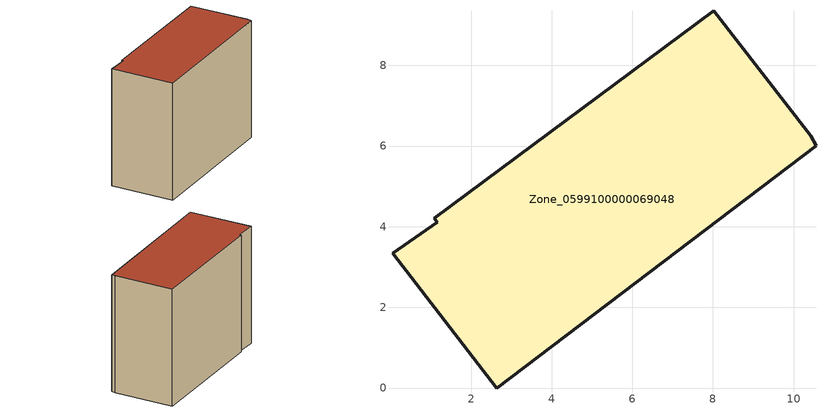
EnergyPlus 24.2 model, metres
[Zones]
Zone_0599100000069048
 floor ground (C_G): 10.43,6.25 10.55,6.01 2.64,0 0.05,3.34 1.16,4.11 1.08,4.21 8.02,9.35 z0
 wall outside (C_F): 1.08,4.21 1.16,4.11 0.05,3.34 2.64,0 10.55,6.01 10.43,6.25 8.02,9.35 1.08,4.21 z0:7.94
 roof outside (C_R): 10.43,6.25 8.02,9.35 1.08,4.21 1.16,4.11 0.05,3.34 2.64,0 10.55,6.01 z7.94
[BUILDING]
Pand.0599100000069048: North Axis=0; Terrain=City; Loads Convergence Tolerance Value=0.04; Temperature Convergence Tolerance Value=0.4; Solar Distribution=FullExterior; Maximum Number of Warmup Days=25; Minimum Number of Warmup Days=1
[Site:Location]
Rotterdam.The.Hague.AP_ZH_NLD Design_Conditions: Latitude=51.96; Longitude=4.45; Time Zone=1; Elevation=-4.5
[SITE:GROUNDTEMPERATURE:BUILDINGSURFACE]
18, 18, 18, 18, 18, 18, 18, 18, 18, 18, 18, 18
[MATERIAL] Thermal Absorptance=0.9; Solar Absorptance=0.7; Visible Absorptance=0.7
Name | Roughness | Thickness | Conductivity | Density | Specific Heat
G.TC.1946 | MediumSmooth | 0.15 | 1 | 540 | 1210
F.TC.1946 | Rough | 0.3 | 0.857143 | 1920 | 840
R.TC.1946 | MediumRough | 0.2 | 0.909091 | 1500 | 1000
[CONSTRUCTION]
C_G: G.TC.1946
C_F: F.TC.1946
C_R: R.TC.1946
[ZONE]
Zone_0599100000069048: Type=1; Multiplier=1; Ceiling Height=Autocalculate; Volume=Autocalculate; Floor Area=autocalculate; Part of Total Floor Area=Yes
[ZONEINFILTRATION:DESIGNFLOWRATE]
Infil_Zone_0599100000069048: Zone or ZoneList or Space or SpaceList=Zone_0599100000069048; Schedule=AlwaysOn; Design Flow Rate Calculation Method=Flow/Area; Flow Rate per Floor Area=0.003; Constant Term Coefficient=1; Temperature Term Coefficient=0; Velocity Term Coefficient=0; Velocity Squared Term Coefficient=0
[HVACTEMPLATE:ZONE:IDEALLOADSAIRSYSTEM]
Zone_0599100000069048: Maximum Heating Supply Air Temperature=50; Minimum Cooling Supply Air Temperature=13; Maximum Heating Supply Air Humidity Ratio=0.0156; Minimum Cooling Supply Air Humidity Ratio=0.0077; Heating Limit=NoLimit; Cooling Limit=NoLimit; Dehumidification Control Type=ConstantSensibleHeatRatio; Cooling Sensible Heat Ratio=0.7; Dehumidification Setpoint=60; Humidification Control Type=None; Humidification Setpoint=30; Outdoor Air Method=None; Outdoor Air Flow Rate per Person=0.00944; Outdoor Air Flow Rate per Zone Floor Area=0; Outdoor Air Flow Rate per Zone=0; Demand Controlled Ventilation Type=None; Outdoor Air Economizer Type=NoEconomizer; Heat Recovery Type=None; Sensible Heat Recovery Effectiveness=0.7; Latent Heat Recovery Effectiveness=0.65
[ZONECONTROL:THERMOSTAT]
ThermostatControl_Zone_0599100000069048: Zone or ZoneList=Zone_0599100000069048; Control Type Schedule=DualSetpointControlType; Control 1=Thermostat_Zone_0599100000069048; Temperature Difference Between Cutout And Setpoint=0
[THERMOSTATSETPOINT:DUALSETPOINT]
Thermostat_Zone_0599100000069048: Heating Setpoint Temperature Schedule=HeatingSetpoint_Zone_0599100000069048; Cooling Setpoint Temperature Schedule=CoolingSetpoint_Zone_0599100000069048
[SCHEDULE:COMPACT]
HeatingSetpoint_Zone_0599100000069048: Through: 12/31, For: AllDays, Until: 24:00, 21
CoolingSetpoint_Zone_0599100000069048: Through: 12/31, For: AllDays, Until: 24:00, 24
DualSetpointControlType: Through: 12/31, For: AllDays, Until: 24:00, 4
AlwaysOn: Through: 12/31, For: AllDays, Until: 24:00, 1
